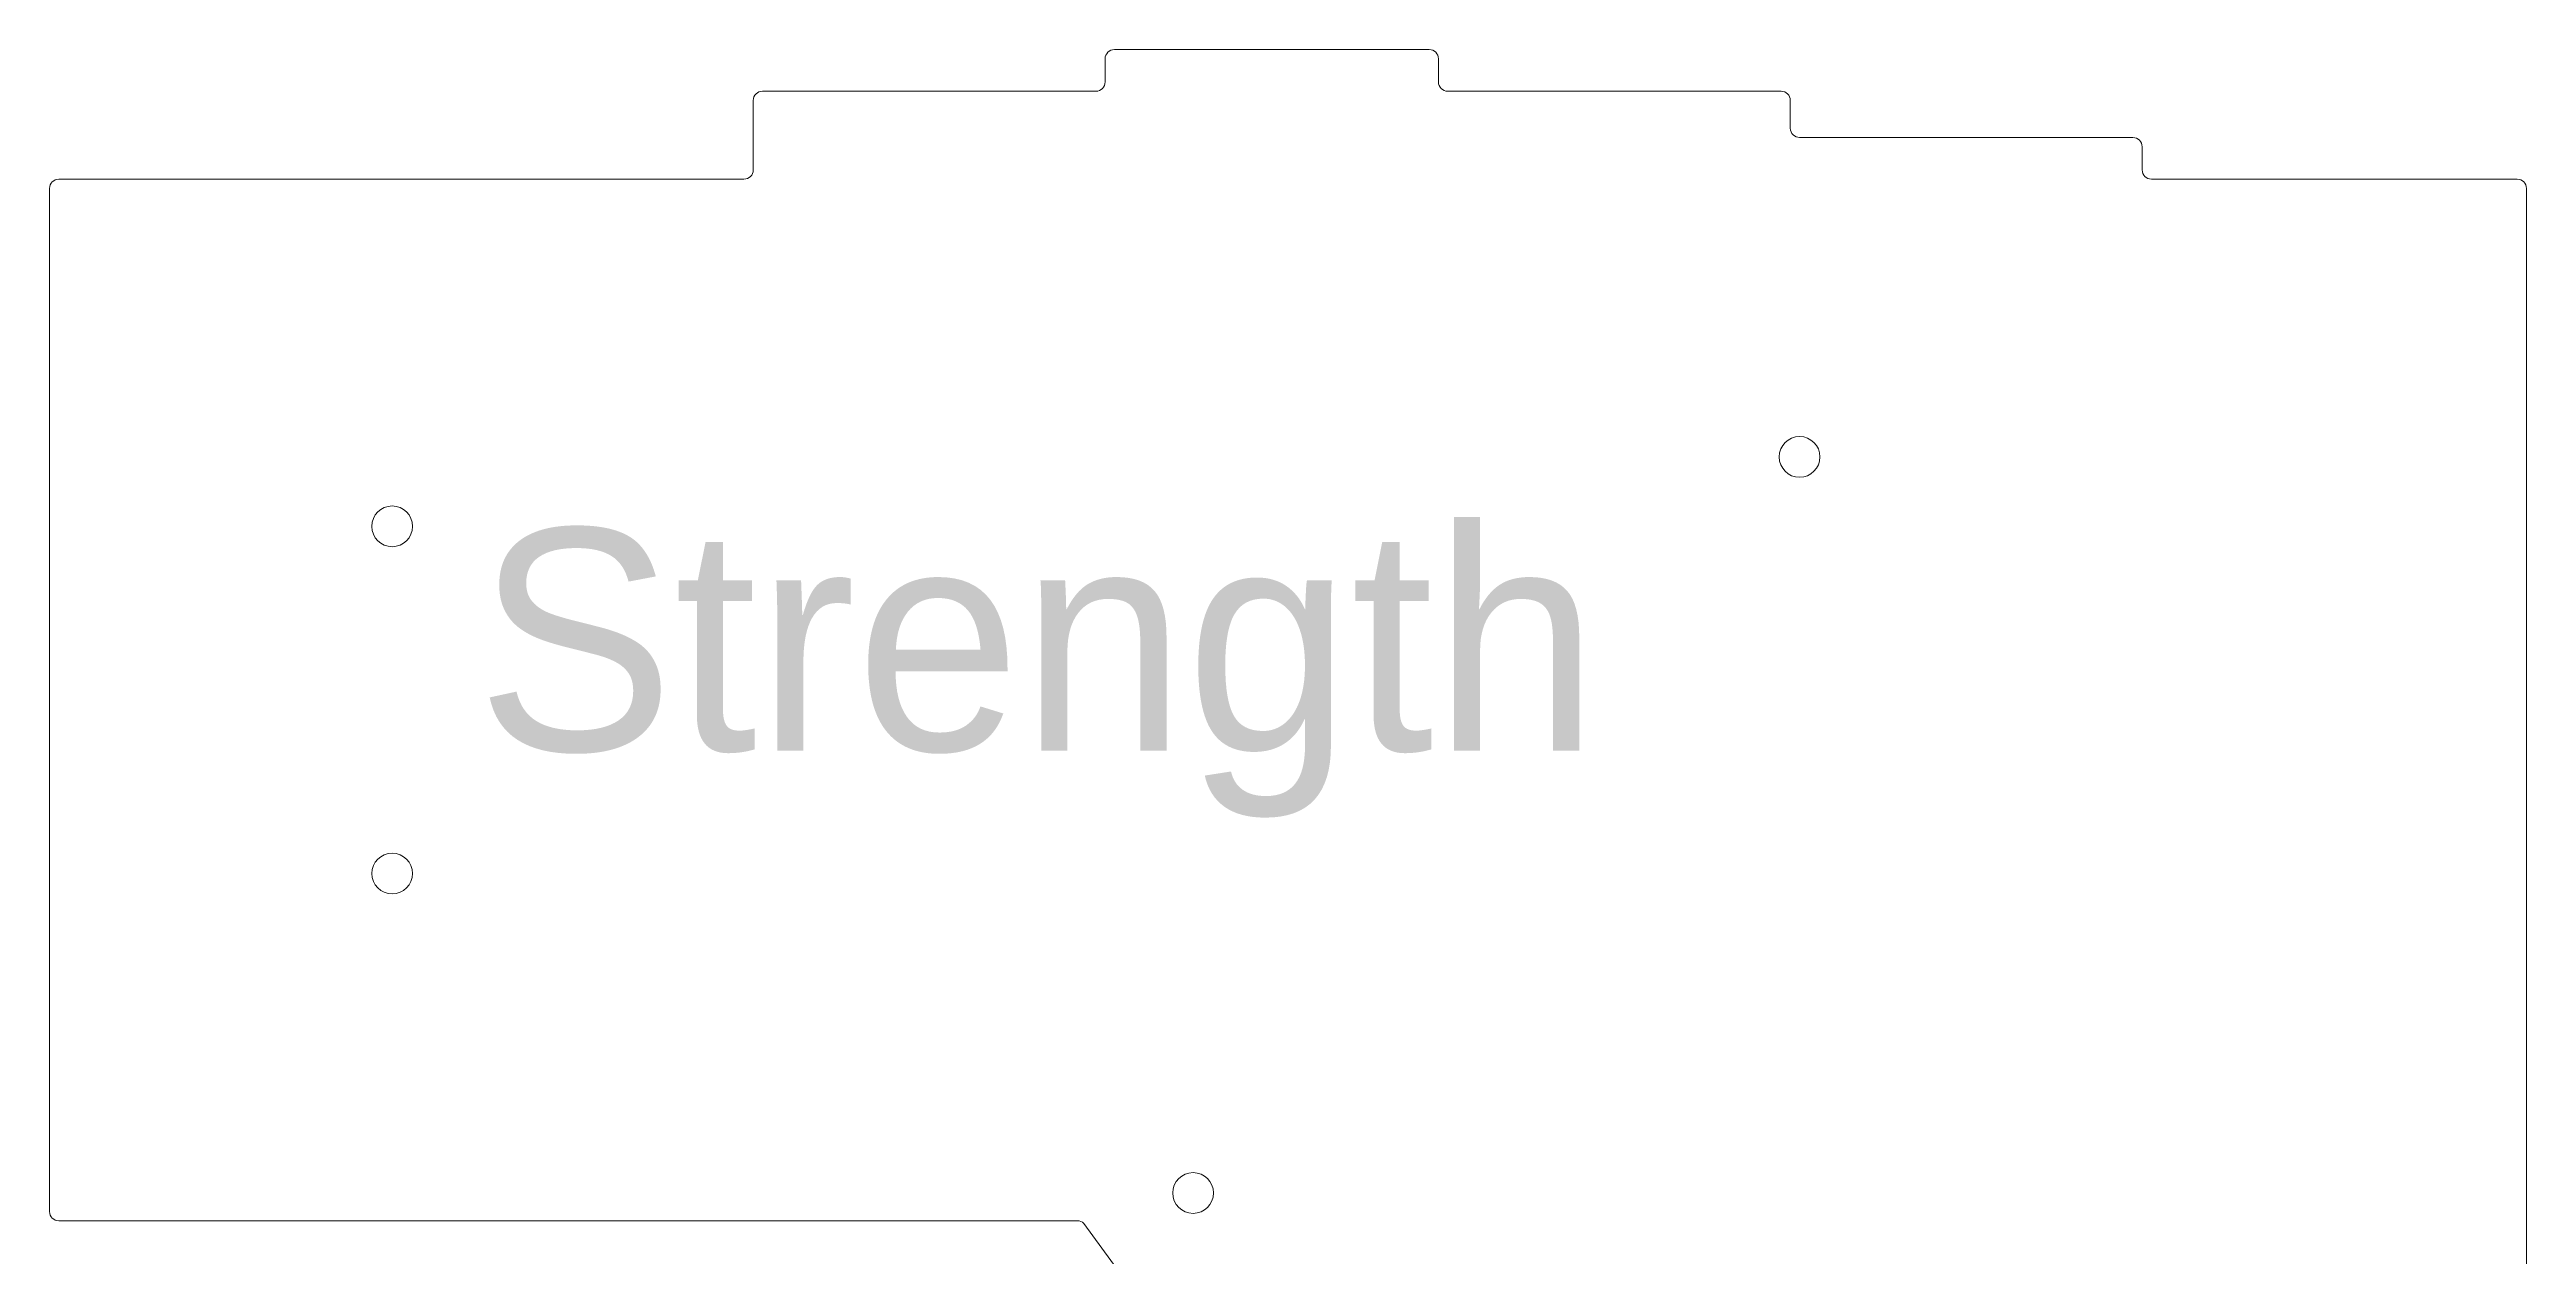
# Model space of a CAD drawing. Header units: millimetres. Extents: x -142 to 140, y -60 to 98.
# Drawn here: x -142.1 to -8.4, y 33.1 to 98.2 of the extents above; entities that cross this region are included whole.
import ezdxf

# ---------------------------------------------------------------- set-up
doc = ezdxf.new("R2010")
doc.units = ezdxf.units.MM
doc.header["$MEASUREMENT"] = 0
doc.layers.add('カット1(R255G0B0)', color=7, linetype='Continuous', lineweight=0)
doc.layers.add('彫刻パス', color=7, linetype='Continuous', lineweight=0)

# ---------------------------------------------------------------- blocks, each defined once
blk = doc.blocks.new('Block_1')
at = {"layer": 'カット1(R255G0B0)', "color": 5, "lineweight": 0, "true_color": 0x0000ff}
for points in [[(-84.64, 98.23), (-84.91, 98.23), (-85.14, 98), (-85.14, 97.73), (-85.14, 97.73), (-85.14, 97.73), (-85.14, 97.73)], [(-67.14, 97.73), (-67.14, 98), (-67.36, 98.23), (-67.64, 98.23), (-67.64, 98.23), (-67.64, 98.23), (-67.64, 98.23)], [(-85.64, 95.98), (-85.36, 95.98), (-85.14, 96.2), (-85.14, 96.48), (-85.14, 96.48), (-85.14, 96.48), (-85.14, 96.48)], [(-67.14, 96.48), (-67.14, 96.2), (-66.91, 95.98), (-66.64, 95.98), (-66.64, 95.98), (-66.64, 95.98), (-66.64, 95.98)], [(-141.64, 91.23), (-141.91, 91.23), (-142.14, 91), (-142.14, 90.73), (-142.14, 90.73), (-142.14, 90.73), (-142.14, 90.73)], [(-104.64, 91.23), (-104.36, 91.23), (-104.14, 91.45), (-104.14, 91.73), (-104.14, 91.73), (-104.14, 91.73), (-104.14, 91.73)], [(-29.14, 91.73), (-29.14, 91.45), (-28.91, 91.23), (-28.64, 91.23), (-28.64, 91.23), (-28.64, 91.23), (-28.64, 91.23)], [(-142.14, 35.48), (-142.14, 35.2), (-141.91, 34.98), (-141.64, 34.98), (-141.64, 34.98), (-141.64, 34.98), (-141.64, 34.98)]]:
    blk.add_open_spline(points, degree=3, knots=[0, 0, 0, 0, 1, 1, 1, 2, 2, 2, 2], dxfattribs=at)
for points in [[(-85.14, 97.73), (-85.14, 97.73), (-85.14, 96.48), (-85.14, 96.48)], [(-67.64, 98.23), (-67.64, 98.23), (-84.64, 98.23), (-84.64, 98.23)], [(-67.14, 96.48), (-67.14, 96.48), (-67.14, 97.73), (-67.14, 97.73)], [(-103.64, 95.98), (-103.91, 95.98), (-104.14, 95.75), (-104.14, 95.48)], [(-104.14, 95.48), (-104.14, 95.48), (-104.14, 91.73), (-104.14, 91.73)], [(-85.64, 95.98), (-85.64, 95.98), (-103.64, 95.98), (-103.64, 95.98)], [(-48.64, 95.98), (-48.64, 95.98), (-66.64, 95.98), (-66.64, 95.98)], [(-48.14, 95.48), (-48.14, 95.75), (-48.36, 95.98), (-48.64, 95.98)], [(-48.14, 93.98), (-48.14, 93.98), (-48.14, 95.48), (-48.14, 95.48)], [(-48.14, 93.98), (-48.14, 93.7), (-47.91, 93.48), (-47.64, 93.48)], [(-29.64, 93.48), (-29.64, 93.48), (-47.64, 93.48), (-47.64, 93.48)], [(-29.14, 92.98), (-29.14, 93.25), (-29.36, 93.48), (-29.64, 93.48)], [(-29.14, 92.98), (-29.14, 92.98), (-29.14, 91.73), (-29.14, 91.73)], [(-104.64, 91.23), (-104.64, 91.23), (-141.64, 91.23), (-141.64, 91.23)], [(-8.89, 91.23), (-8.89, 91.23), (-28.64, 91.23), (-28.64, 91.23)], [(-8.39, 90.73), (-8.39, 91), (-8.61, 91.23), (-8.89, 91.23)], [(-142.14, 90.73), (-142.14, 90.73), (-142.14, 35.48), (-142.14, 35.48)], [(-8.39, 90.73), (-8.39, 90.73), (-8.39, 31.26), (-8.39, 31.26)], [(-86.64, 34.98), (-86.64, 34.98), (-141.64, 34.98), (-141.64, 34.98)], [(-86.28, 34.83), (-86.38, 34.93), (-86.51, 34.98), (-86.64, 34.98)], [(-86.29, 34.83), (-86.29, 34.83), (-75.74, 20.38), (-75.74, 20.38)]]:
    blk.add_open_spline(points, degree=3, dxfattribs=at)
blk = doc.blocks.new('Block_0')
at = {"layer": 'カット1(R255G0B0)', "color": 1, "lineweight": 0, "true_color": 0xff0000}
for centre in [(-47.64, 76.23), (-123.64, 72.48), (-123.64, 53.73), (-80.39, 36.48)]:
    blk.add_circle(centre, 1.1, dxfattribs=at)
at = {"layer": 'カット1(R255G0B0)'}
blk.add_blockref('Block_1', (0, 0), dxfattribs=at)

msp = doc.modelspace()

# ---------------------------------------------------------------- block references
at = {"layer": 'カット1(R255G0B0)'}
msp.add_blockref('Block_0', (0, 0), dxfattribs=at)

# ---------------------------------------------------------------- texts
at = {"layer": '彫刻パス', "insert": (-119.1, 56.75), "char_height": 0.2, "attachment_point": 7}
msp.add_mtext('\\C18;\\c0;\\FCopperplate Gothic Light|b0|i0|c1;\\H11.988800;\\W1.000000;Strength', dxfattribs=at)

doc.saveas('drawing.dxf')
